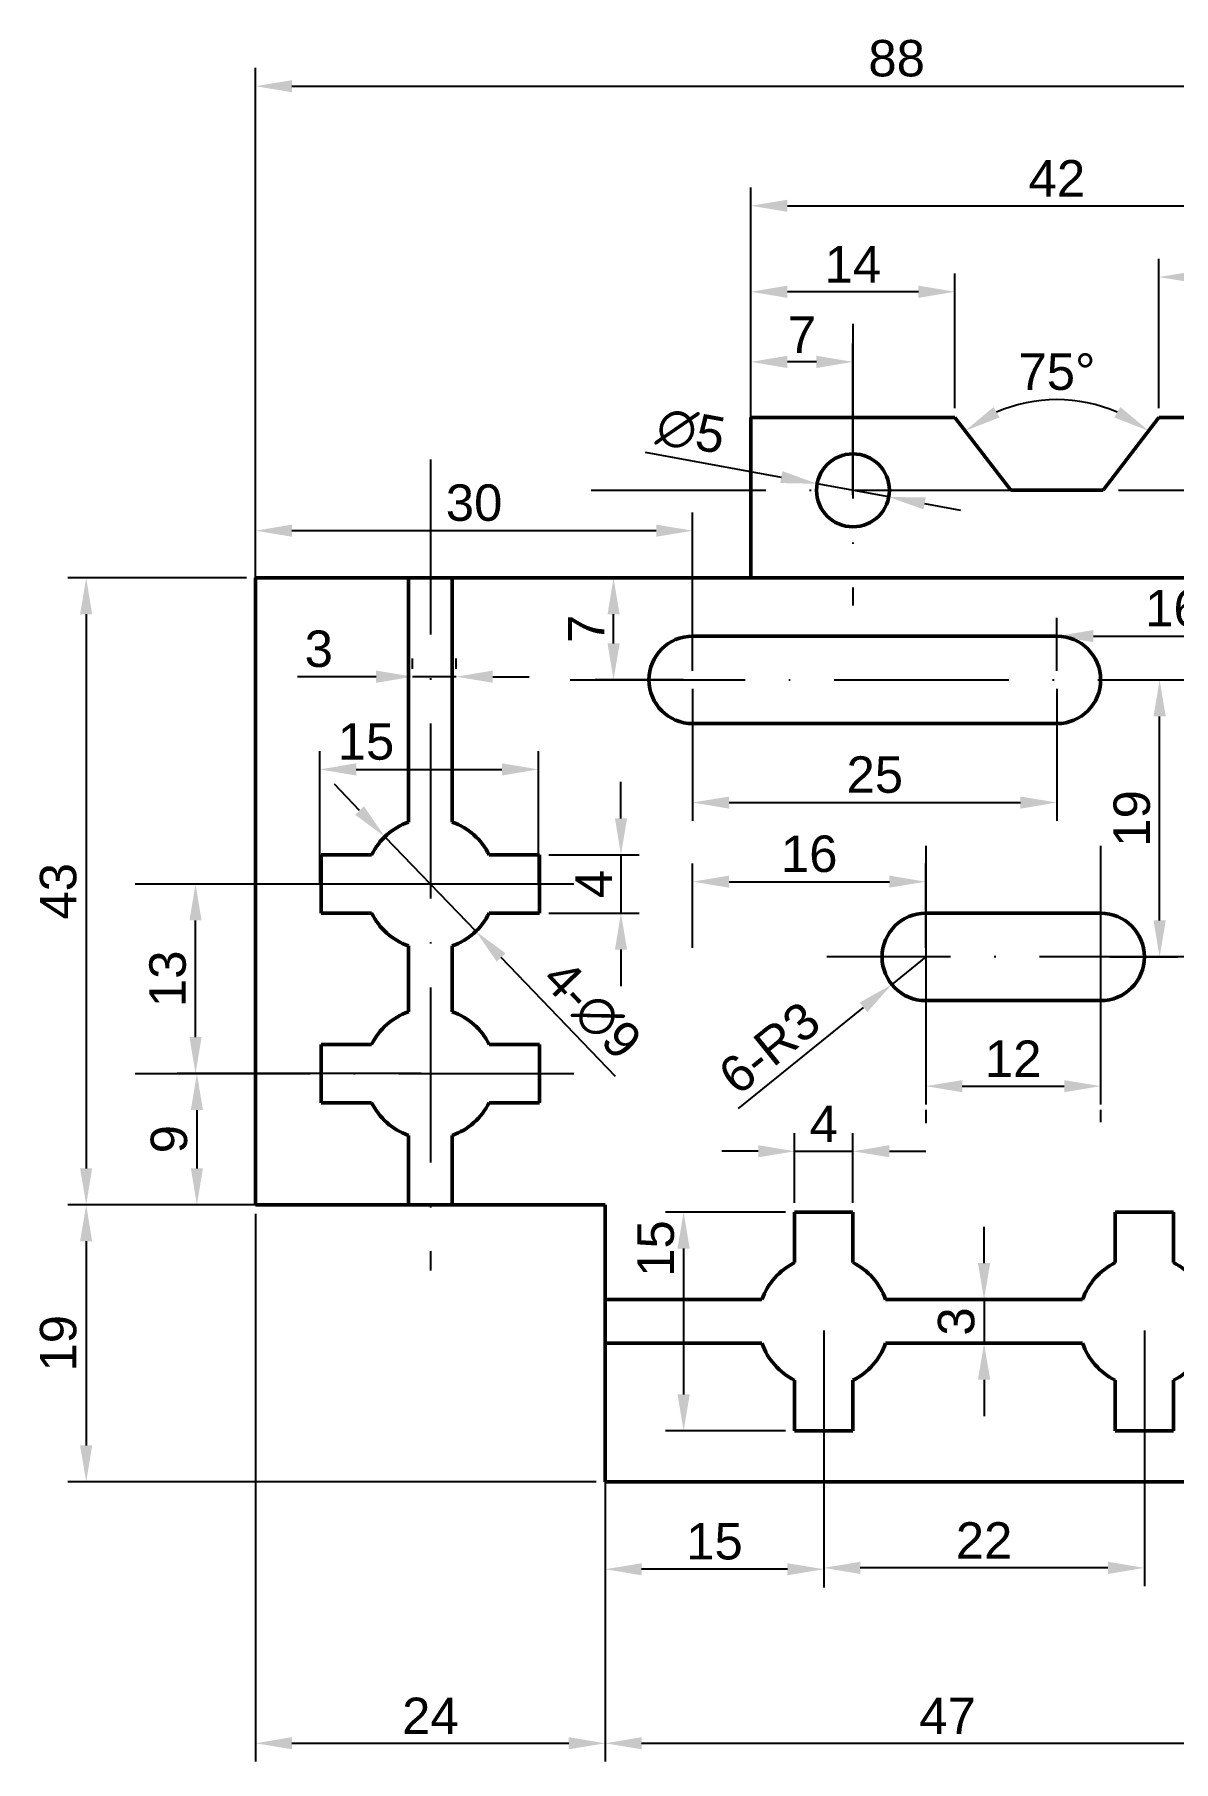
# Model space of a CAD drawing. Header units: millimetres. Extents: x 155 to 287, y 25 to 143.
# Drawn here: x 155.2 to 233.4, y 25 to 143.4 of the extents above; entities that cross this region are included whole.
import ezdxf

# ---------------------------------------------------------------- set-up
doc = ezdxf.new("R2010")
doc.units = ezdxf.units.MM
doc.linetypes.add('ACAD_ISO10W100', pattern=[18, 12, -3, 0, -3])
doc.layers.add('1粗实线', color=7, linetype='Continuous', lineweight=50)
doc.layers.add('3中心线', color=1, linetype='ACAD_ISO10W100', lineweight=25)
doc.layers.add('5标注', color=4, linetype='Continuous')
doc.styles.get("Standard").update_dxf_attribs({"font": 'arial.ttf'})
doc.dimstyles.new('ISO-25', dxfattribs={"dimtxt": 2.5, "dimasz": 2.5, "dimexe": 1.25, "dimexo": 0.625, "dimtad": 1, "dimtxsty": 'Standard', "dimcen": 2.5, "dimadec": 0, "dimazin": 0, "dimtfac": 1, "dimtmove": 0, "dimatfit": 3, "dimfxl": 0, "dimarcsym": 0})

# ---------------------------------------------------------------- blocks, each defined once
blk = doc.blocks.new('*D2')
at = {"layer": '5标注', "color": 0, "lineweight": -2, "transparency": 16777216}
for p, q in [((170.38, 106.77), (170.38, 141.11)), ((258.38, 106.77), (258.38, 141.11)), ((172.88, 139.86), (255.88, 139.86))]:
    blk.add_line(p, q, dxfattribs=at)
at = {"layer": '5标注', "color": 0, "transparency": 16777216}
for points in [[(172.88, 140.27), (172.88, 139.44), (170.38, 139.86)], [(255.88, 140.27), (255.88, 139.44), (258.38, 139.86)]]:
    blk.add_solid(points, dxfattribs=at)
at = {"layer": 'Defpoints', "color": 0, "transparency": 16777216}
for p in [(258.38, 139.86), (170.38, 106.14), (258.38, 106.14)]:
    blk.add_point(p, dxfattribs=at)
at = {"layer": '5标注', "color": 0, "transparency": 16777216, "insert": (214.38, 141.76), "char_height": 2.5, "attachment_point": 5}
blk.add_mtext('88', dxfattribs=at)
blk = doc.blocks.new('*D3')
at = {"layer": '5标注', "color": 0, "lineweight": -2, "transparency": 16777216}
for p, q in [((204.38, 117.77), (204.38, 132.91)), ((246.38, 117.77), (246.38, 132.91)), ((206.88, 131.66), (243.88, 131.66))]:
    blk.add_line(p, q, dxfattribs=at)
at = {"layer": '5标注', "color": 0, "transparency": 16777216}
for points in [[(206.88, 132.07), (206.88, 131.24), (204.38, 131.66)], [(243.88, 132.07), (243.88, 131.24), (246.38, 131.66)]]:
    blk.add_solid(points, dxfattribs=at)
at = {"layer": 'Defpoints', "color": 0, "transparency": 16777216}
for p in [(246.38, 131.66), (204.38, 117.14), (246.38, 117.14)]:
    blk.add_point(p, dxfattribs=at)
at = {"layer": '5标注', "color": 0, "transparency": 16777216, "insert": (225.38, 133.54), "char_height": 2.5, "attachment_point": 5}
blk.add_mtext('42', dxfattribs=at)
blk = doc.blocks.new('*D5')
at = {"layer": '5标注', "color": 0, "lineweight": -2, "transparency": 16777216}
for p, q in [((232.38, 117.77), (232.38, 128.02)), ((246.38, 117.77), (246.38, 128.02)), ((243.88, 126.77), (234.88, 126.77))]:
    blk.add_line(p, q, dxfattribs=at)
at = {"layer": '5标注', "color": 0, "transparency": 16777216}
for points in [[(234.88, 127.18), (234.88, 126.35), (232.38, 126.77)], [(243.88, 127.18), (243.88, 126.35), (246.38, 126.77)]]:
    blk.add_solid(points, dxfattribs=at)
at = {"layer": 'Defpoints', "color": 0, "transparency": 16777216}
for p in [(232.38, 126.77), (232.38, 117.14), (246.38, 117.14)]:
    blk.add_point(p, dxfattribs=at)
at = {"layer": '5标注', "color": 0, "transparency": 16777216, "insert": (239.38, 128.65), "char_height": 2.5, "attachment_point": 5}
blk.add_mtext('14', dxfattribs=at)
blk = doc.blocks.new('*D6')
at = {"layer": '5标注', "color": 0, "lineweight": -2, "transparency": 16777216}
for p, q in [((204.38, 117.77), (204.38, 127.01)), ((218.38, 117.77), (218.38, 127.01)), ((215.88, 125.76), (206.88, 125.76))]:
    blk.add_line(p, q, dxfattribs=at)
at = {"layer": '5标注', "color": 0, "transparency": 16777216}
for points in [[(206.88, 126.18), (206.88, 125.34), (204.38, 125.76)], [(215.88, 126.18), (215.88, 125.34), (218.38, 125.76)]]:
    blk.add_solid(points, dxfattribs=at)
at = {"layer": 'Defpoints', "color": 0, "transparency": 16777216}
for p in [(204.38, 125.76), (204.38, 117.14), (218.38, 117.14)]:
    blk.add_point(p, dxfattribs=at)
at = {"layer": '5标注', "color": 0, "transparency": 16777216, "insert": (211.38, 127.64), "char_height": 2.5, "attachment_point": 5}
blk.add_mtext('14', dxfattribs=at)
blk = doc.blocks.new('*D8')
at = {"layer": '5标注', "color": 0, "lineweight": -2, "transparency": 16777216}
blk.add_arc((225.38, 108.02), 10.34, 66.3844, 113.6156, dxfattribs=at)
at = {"layer": '5标注', "color": 0, "transparency": 16777216}
for points in [[(221.45, 117.14), (221.03, 117.85), (219.08, 116.22)], [(229.74, 117.85), (229.31, 117.14), (231.68, 116.22)]]:
    blk.add_solid(points, dxfattribs=at)
at = {"layer": 'Defpoints', "color": 0, "transparency": 16777216}
for p in [(227.62, 118.12), (218.38, 117.14), (232.38, 117.14), (222.22, 112.14), (228.54, 112.14)]:
    blk.add_point(p, dxfattribs=at)
at = {"layer": '5标注', "color": 0, "transparency": 16777216, "insert": (225.38, 120.26), "char_height": 2.5, "attachment_point": 5}
blk.add_mtext('75°', dxfattribs=at)
blk = doc.blocks.new('*D10')
at = {"layer": '5标注', "color": 0, "lineweight": -2, "transparency": 16777216}
for p, q in [((204.38, 112.06), (204.38, 122.2)), ((211.38, 111.83), (211.38, 122.2)), ((208.88, 120.95), (206.88, 120.95))]:
    blk.add_line(p, q, dxfattribs=at)
at = {"layer": '5标注', "color": 0, "transparency": 16777216}
for points in [[(206.88, 121.37), (206.88, 120.53), (204.38, 120.95)], [(208.88, 121.37), (208.88, 120.53), (211.38, 120.95)]]:
    blk.add_solid(points, dxfattribs=at)
at = {"layer": 'Defpoints', "color": 0, "transparency": 16777216}
for p in [(204.38, 120.95), (204.38, 111.44), (211.38, 111.2)]:
    blk.add_point(p, dxfattribs=at)
at = {"layer": '5标注', "color": 0, "transparency": 16777216, "insert": (207.88, 122.82), "char_height": 2.5, "attachment_point": 5}
blk.add_mtext('7', dxfattribs=at)
blk = doc.blocks.new('*D15')
at = {"layer": '5标注', "color": 0, "lineweight": -2, "transparency": 16777216}
for p, q in [((225.38, 99.77), (225.38, 103.39)), ((241.38, 99.77), (241.38, 103.39)), ((227.88, 102.14), (238.88, 102.14))]:
    blk.add_line(p, q, dxfattribs=at)
at = {"layer": '5标注', "color": 0, "transparency": 16777216}
for points in [[(227.88, 102.56), (227.88, 101.73), (225.38, 102.14)], [(238.88, 102.56), (238.88, 101.73), (241.38, 102.14)]]:
    blk.add_solid(points, dxfattribs=at)
at = {"layer": 'Defpoints', "color": 0, "transparency": 16777216}
for p in [(241.38, 102.14), (225.38, 99.14), (241.38, 99.14)]:
    blk.add_point(p, dxfattribs=at)
at = {"layer": '5标注', "color": 0, "transparency": 16777216, "insert": (233.38, 104.04), "char_height": 2.5, "attachment_point": 5}
blk.add_mtext('16', dxfattribs=at)
blk = doc.blocks.new('*D16')
at = {"layer": '5标注', "color": 0, "lineweight": -2, "transparency": 16777216}
for p, q in [((199.76, 106.14), (193.7, 106.14)), ((194.95, 101.64), (194.95, 103.64)), ((199.76, 99.14), (193.7, 99.14))]:
    blk.add_line(p, q, dxfattribs=at)
at = {"layer": '5标注', "color": 0, "transparency": 16777216}
for points in [[(194.54, 103.64), (195.37, 103.64), (194.95, 106.14)], [(194.54, 101.64), (195.37, 101.64), (194.95, 99.14)]]:
    blk.add_solid(points, dxfattribs=at)
at = {"layer": 'Defpoints', "color": 0, "transparency": 16777216}
for p in [(194.95, 106.14), (200.38, 106.14), (200.38, 99.14)]:
    blk.add_point(p, dxfattribs=at)
at = {"layer": '5标注', "color": 0, "transparency": 16777216, "insert": (193.08, 102.64), "char_height": 2.5, "attachment_point": 5, "rotation": 90}
blk.add_mtext('7', dxfattribs=at)
blk = doc.blocks.new('*D17')
at = {"layer": '5标注', "color": 0, "lineweight": -2, "transparency": 16777216}
for p, q in [((170.38, 99.77), (170.38, 110.62)), ((200.38, 99.77), (200.38, 110.62)), ((197.88, 109.37), (172.88, 109.37))]:
    blk.add_line(p, q, dxfattribs=at)
at = {"layer": '5标注', "color": 0, "transparency": 16777216}
for points in [[(172.88, 109.79), (172.88, 108.96), (170.38, 109.37)], [(197.88, 109.79), (197.88, 108.96), (200.38, 109.37)]]:
    blk.add_solid(points, dxfattribs=at)
at = {"layer": 'Defpoints', "color": 0, "transparency": 16777216}
for p in [(170.38, 109.37), (170.38, 99.14), (200.38, 99.14)]:
    blk.add_point(p, dxfattribs=at)
at = {"layer": '5标注', "color": 0, "transparency": 16777216, "insert": (185.38, 111.28), "char_height": 2.5, "attachment_point": 5}
blk.add_mtext('30', dxfattribs=at)
blk = doc.blocks.new('*D18')
at = {"layer": '5标注', "color": 0, "lineweight": -2, "transparency": 16777216}
for p, q in [((169.76, 106.14), (157.51, 106.14)), ((158.76, 103.64), (158.76, 65.64)), ((169.76, 63.14), (157.51, 63.14))]:
    blk.add_line(p, q, dxfattribs=at)
at = {"layer": '5标注', "color": 0, "transparency": 16777216}
for points in [[(158.34, 103.64), (159.17, 103.64), (158.76, 106.14)], [(158.34, 65.64), (159.17, 65.64), (158.76, 63.14)]]:
    blk.add_solid(points, dxfattribs=at)
at = {"layer": 'Defpoints', "color": 0, "transparency": 16777216}
for p in [(170.38, 106.14), (158.76, 63.14), (170.38, 63.14)]:
    blk.add_point(p, dxfattribs=at)
at = {"layer": '5标注', "color": 0, "transparency": 16777216, "insert": (156.85, 84.64), "char_height": 2.5, "attachment_point": 5, "rotation": 90}
blk.add_mtext('43', dxfattribs=at)
blk = doc.blocks.new('*D19')
at = {"layer": '5标注', "color": 0, "lineweight": -2, "transparency": 16777216}
for p, q in [((193.76, 63.14), (157.51, 63.14)), ((158.76, 60.64), (158.76, 46.64)), ((193.76, 44.14), (157.51, 44.14))]:
    blk.add_line(p, q, dxfattribs=at)
at = {"layer": '5标注', "color": 0, "transparency": 16777216}
for points in [[(158.34, 60.64), (159.17, 60.64), (158.76, 63.14)], [(158.34, 46.64), (159.17, 46.64), (158.76, 44.14)]]:
    blk.add_solid(points, dxfattribs=at)
at = {"layer": 'Defpoints', "color": 0, "transparency": 16777216}
for p in [(194.38, 63.14), (158.76, 44.14), (194.38, 44.14)]:
    blk.add_point(p, dxfattribs=at)
at = {"layer": '5标注', "color": 0, "transparency": 16777216, "insert": (156.85, 53.64), "char_height": 2.5, "attachment_point": 5, "rotation": 90}
blk.add_mtext('19', dxfattribs=at)
blk = doc.blocks.new('*D20')
at = {"layer": '5标注', "color": 0, "lineweight": -2, "transparency": 16777216}
for p, q in [((170.38, 62.52), (170.38, 24.96)), ((194.38, 62.52), (194.38, 24.96)), ((172.88, 26.21), (191.88, 26.21))]:
    blk.add_line(p, q, dxfattribs=at)
at = {"layer": '5标注', "color": 0, "transparency": 16777216}
for points in [[(172.88, 26.63), (172.88, 25.8), (170.38, 26.21)], [(191.88, 26.63), (191.88, 25.8), (194.38, 26.21)]]:
    blk.add_solid(points, dxfattribs=at)
at = {"layer": 'Defpoints', "color": 0, "transparency": 16777216}
for p in [(170.38, 63.14), (194.38, 63.14), (194.38, 26.21)]:
    blk.add_point(p, dxfattribs=at)
at = {"layer": '5标注', "color": 0, "transparency": 16777216, "insert": (182.38, 28.09), "char_height": 2.5, "attachment_point": 5}
blk.add_mtext('24', dxfattribs=at)
blk = doc.blocks.new('*D21')
at = {"layer": '5标注', "color": 0, "lineweight": -2, "transparency": 16777216}
for p, q in [((194.38, 43.52), (194.38, 24.96)), ((241.38, 43.52), (241.38, 24.96)), ((196.88, 26.21), (238.88, 26.21))]:
    blk.add_line(p, q, dxfattribs=at)
at = {"layer": '5标注', "color": 0, "transparency": 16777216}
for points in [[(196.88, 26.63), (196.88, 25.8), (194.38, 26.21)], [(238.88, 26.63), (238.88, 25.8), (241.38, 26.21)]]:
    blk.add_solid(points, dxfattribs=at)
at = {"layer": 'Defpoints', "color": 0, "transparency": 16777216}
for p in [(194.38, 44.14), (241.38, 44.14), (241.38, 26.21)]:
    blk.add_point(p, dxfattribs=at)
at = {"layer": '5标注', "color": 0, "transparency": 16777216, "insert": (217.88, 28.09), "char_height": 2.5, "attachment_point": 5}
blk.add_mtext('47', dxfattribs=at)
blk = doc.blocks.new('*D22')
at = {"layer": '5标注', "color": 0, "lineweight": -2, "transparency": 16777216}
for p, q in [((194.38, 54.52), (194.38, 36.9)), ((209.38, 54.52), (209.38, 36.9)), ((206.88, 38.15), (196.88, 38.15))]:
    blk.add_line(p, q, dxfattribs=at)
at = {"layer": '5标注', "color": 0, "transparency": 16777216}
for points in [[(196.88, 38.56), (196.88, 37.73), (194.38, 38.15)], [(206.88, 38.56), (206.88, 37.73), (209.38, 38.15)]]:
    blk.add_solid(points, dxfattribs=at)
at = {"layer": 'Defpoints', "color": 0, "transparency": 16777216}
for p in [(194.38, 55.14), (209.38, 55.14), (194.38, 38.15)]:
    blk.add_point(p, dxfattribs=at)
at = {"layer": '5标注', "color": 0, "transparency": 16777216, "insert": (201.88, 40.05), "char_height": 2.5, "attachment_point": 5}
blk.add_mtext('15', dxfattribs=at)
blk = doc.blocks.new('*D23')
at = {"layer": '5标注', "color": 0, "lineweight": -2, "transparency": 16777216}
for p, q in [((209.38, 54.52), (209.38, 36.99)), ((231.38, 54.52), (231.38, 36.99)), ((228.88, 38.24), (211.88, 38.24))]:
    blk.add_line(p, q, dxfattribs=at)
at = {"layer": '5标注', "color": 0, "transparency": 16777216}
for points in [[(211.88, 38.66), (211.88, 37.82), (209.38, 38.24)], [(228.88, 38.66), (228.88, 37.82), (231.38, 38.24)]]:
    blk.add_solid(points, dxfattribs=at)
at = {"layer": 'Defpoints', "color": 0, "transparency": 16777216}
for p in [(209.38, 55.14), (231.38, 55.14), (209.38, 38.24)]:
    blk.add_point(p, dxfattribs=at)
at = {"layer": '5标注', "color": 0, "transparency": 16777216, "insert": (220.38, 40.12), "char_height": 2.5, "attachment_point": 5}
blk.add_mtext('22', dxfattribs=at)
blk = doc.blocks.new('*D24')
at = {"layer": '5标注', "color": 0, "lineweight": -2, "transparency": 16777216}
for p, q in [((220.38, 59.14), (220.38, 61.64)), ((220.38, 56.64), (220.38, 53.64)), ((221.01, 56.64), (221.63, 56.64)), ((221.01, 53.64), (221.63, 53.64)), ((220.38, 51.14), (220.38, 48.64))]:
    blk.add_line(p, q, dxfattribs=at)
at = {"layer": '5标注', "color": 0, "transparency": 16777216}
for points in [[(219.96, 59.14), (220.8, 59.14), (220.38, 56.64)], [(219.96, 51.14), (220.8, 51.14), (220.38, 53.64)]]:
    blk.add_solid(points, dxfattribs=at)
at = {"layer": 'Defpoints', "color": 0, "transparency": 16777216}
for p in [(220.38, 56.64), (220.38, 53.64), (220.38, 53.64)]:
    blk.add_point(p, dxfattribs=at)
at = {"layer": '5标注', "color": 0, "transparency": 16777216, "insert": (218.48, 55.14), "char_height": 2.5, "attachment_point": 5, "rotation": 90}
blk.add_mtext('3', dxfattribs=at)
blk = doc.blocks.new('*D25')
at = {"layer": '5标注', "color": 0, "lineweight": -2, "transparency": 16777216}
for p, q in [((206.76, 62.64), (198.51, 62.64)), ((199.76, 60.14), (199.76, 50.14)), ((206.76, 47.64), (198.51, 47.64))]:
    blk.add_line(p, q, dxfattribs=at)
at = {"layer": '5标注', "color": 0, "transparency": 16777216}
for points in [[(199.34, 60.14), (200.18, 60.14), (199.76, 62.64)], [(199.34, 50.14), (200.18, 50.14), (199.76, 47.64)]]:
    blk.add_solid(points, dxfattribs=at)
at = {"layer": 'Defpoints', "color": 0, "transparency": 16777216}
for p in [(207.38, 62.64), (199.76, 47.64), (207.38, 47.64)]:
    blk.add_point(p, dxfattribs=at)
at = {"layer": '5标注', "color": 0, "transparency": 16777216, "insert": (197.86, 60.14), "char_height": 2.5, "attachment_point": 5, "rotation": 90}
blk.add_mtext('15', dxfattribs=at)
blk = doc.blocks.new('*D26')
at = {"layer": '5标注', "color": 0, "lineweight": -2, "transparency": 16777216}
for p, q in [((181.76, 72.14), (165.11, 72.14)), ((166.36, 69.64), (166.36, 65.64)), ((181.76, 63.14), (165.11, 63.14))]:
    blk.add_line(p, q, dxfattribs=at)
at = {"layer": '5标注', "color": 0, "transparency": 16777216}
for points in [[(165.94, 69.64), (166.77, 69.64), (166.36, 72.14)], [(165.94, 65.64), (166.77, 65.64), (166.36, 63.14)]]:
    blk.add_solid(points, dxfattribs=at)
at = {"layer": 'Defpoints', "color": 0, "transparency": 16777216}
for p in [(182.38, 72.14), (166.36, 63.14), (182.38, 63.14)]:
    blk.add_point(p, dxfattribs=at)
at = {"layer": '5标注', "color": 0, "transparency": 16777216, "insert": (164.45, 67.64), "char_height": 2.5, "attachment_point": 5, "rotation": 90}
blk.add_mtext('9', dxfattribs=at)
blk = doc.blocks.new('*D27')
at = {"layer": '5标注', "color": 0, "lineweight": -2, "transparency": 16777216}
for p, q in [((181.76, 85.14), (165.01, 85.14)), ((166.26, 74.64), (166.26, 82.64)), ((181.76, 72.14), (165.01, 72.14))]:
    blk.add_line(p, q, dxfattribs=at)
at = {"layer": '5标注', "color": 0, "transparency": 16777216}
for points in [[(165.85, 82.64), (166.68, 82.64), (166.26, 85.14)], [(165.85, 74.64), (166.68, 74.64), (166.26, 72.14)]]:
    blk.add_solid(points, dxfattribs=at)
at = {"layer": 'Defpoints', "color": 0, "transparency": 16777216}
for p in [(166.26, 85.14), (182.38, 85.14), (182.38, 72.14)]:
    blk.add_point(p, dxfattribs=at)
at = {"layer": '5标注', "color": 0, "transparency": 16777216, "insert": (164.36, 78.64), "char_height": 2.5, "attachment_point": 5, "rotation": 90}
blk.add_mtext('13', dxfattribs=at)
blk = doc.blocks.new('*D28')
at = {"layer": '5标注', "color": 0, "lineweight": -2, "transparency": 16777216}
for p, q in [((174.79, 85.15), (174.79, 94.25)), ((189.79, 85.15), (189.79, 94.25)), ((177.29, 93), (187.29, 93))]:
    blk.add_line(p, q, dxfattribs=at)
at = {"layer": '5标注', "color": 0, "transparency": 16777216}
for points in [[(177.29, 93.42), (177.29, 92.58), (174.79, 93)], [(187.29, 93.42), (187.29, 92.58), (189.79, 93)]]:
    blk.add_solid(points, dxfattribs=at)
at = {"layer": 'Defpoints', "color": 0, "transparency": 16777216}
for p in [(189.79, 93), (174.79, 84.52), (189.79, 84.52)]:
    blk.add_point(p, dxfattribs=at)
at = {"layer": '5标注', "color": 0, "transparency": 16777216, "insert": (177.96, 94.9), "char_height": 2.5, "attachment_point": 5}
blk.add_mtext('15', dxfattribs=at)
blk = doc.blocks.new('*D29')
at = {"layer": '5标注', "color": 0, "lineweight": -2, "transparency": 16777216}
for p, q in [((181.16, 99.89), (181.16, 100.61)), ((184.16, 99.89), (184.16, 100.61)), ((178.66, 99.36), (173.27, 99.36)), ((184.16, 99.36), (181.16, 99.36)), ((186.66, 99.36), (189.16, 99.36))]:
    blk.add_line(p, q, dxfattribs=at)
at = {"layer": '5标注', "color": 0, "transparency": 16777216}
for points in [[(178.66, 99.78), (178.66, 98.94), (181.16, 99.36)], [(186.66, 99.78), (186.66, 98.94), (184.16, 99.36)]]:
    blk.add_solid(points, dxfattribs=at)
at = {"layer": 'Defpoints', "color": 0, "transparency": 16777216}
for p in [(181.16, 99.26), (184.16, 99.36), (184.16, 99.26)]:
    blk.add_point(p, dxfattribs=at)
at = {"layer": '5标注', "color": 0, "transparency": 16777216, "insert": (174.72, 101.26), "char_height": 2.5, "attachment_point": 5}
blk.add_mtext('3', dxfattribs=at)
blk = doc.blocks.new('*D30')
at = {"layer": '5标注', "color": 0, "lineweight": -2, "transparency": 16777216}
for p, q in [((200.38, 98.52), (200.38, 89.48)), ((225.38, 98.52), (225.38, 89.48)), ((202.88, 90.73), (222.88, 90.73))]:
    blk.add_line(p, q, dxfattribs=at)
at = {"layer": '5标注', "color": 0, "transparency": 16777216}
for points in [[(202.88, 91.14), (202.88, 90.31), (200.38, 90.73)], [(222.88, 91.14), (222.88, 90.31), (225.38, 90.73)]]:
    blk.add_solid(points, dxfattribs=at)
at = {"layer": 'Defpoints', "color": 0, "transparency": 16777216}
for p in [(200.38, 99.14), (225.38, 99.14), (225.38, 90.73)]:
    blk.add_point(p, dxfattribs=at)
at = {"layer": '5标注', "color": 0, "transparency": 16777216, "insert": (212.88, 92.63), "char_height": 2.5, "attachment_point": 5}
blk.add_mtext('25', dxfattribs=at)
blk = doc.blocks.new('*D31')
at = {"layer": '5标注', "color": 0, "lineweight": -2, "transparency": 16777216}
for p, q in [((200.38, 80.77), (200.38, 86.55)), ((216.38, 80.77), (216.38, 86.55)), ((202.88, 85.3), (213.88, 85.3))]:
    blk.add_line(p, q, dxfattribs=at)
at = {"layer": '5标注', "color": 0, "transparency": 16777216}
for points in [[(202.88, 85.72), (202.88, 84.89), (200.38, 85.3)], [(213.88, 85.72), (213.88, 84.89), (216.38, 85.3)]]:
    blk.add_solid(points, dxfattribs=at)
at = {"layer": 'Defpoints', "color": 0, "transparency": 16777216}
for p in [(216.38, 85.3), (200.38, 80.14), (216.38, 80.14)]:
    blk.add_point(p, dxfattribs=at)
at = {"layer": '5标注', "color": 0, "transparency": 16777216, "insert": (208.38, 87.2), "char_height": 2.5, "attachment_point": 5}
blk.add_mtext('16', dxfattribs=at)
blk = doc.blocks.new('*D32')
at = {"layer": '5标注', "color": 0, "lineweight": -2, "transparency": 16777216}
for p, q in [((195.46, 89.64), (195.46, 92.14)), ((190.51, 87.14), (196.71, 87.14)), ((195.46, 87.14), (195.46, 83.14)), ((190.51, 83.14), (196.71, 83.14)), ((195.46, 80.64), (195.46, 78.14))]:
    blk.add_line(p, q, dxfattribs=at)
at = {"layer": '5标注', "color": 0, "transparency": 16777216}
for points in [[(195.05, 89.64), (195.88, 89.64), (195.46, 87.14)], [(195.05, 80.64), (195.88, 80.64), (195.46, 83.14)]]:
    blk.add_solid(points, dxfattribs=at)
at = {"layer": 'Defpoints', "color": 0, "transparency": 16777216}
for p in [(189.88, 87.14), (189.88, 83.14), (195.46, 83.14)]:
    blk.add_point(p, dxfattribs=at)
at = {"layer": '5标注', "color": 0, "transparency": 16777216, "insert": (193.59, 85.14), "char_height": 2.5, "attachment_point": 5, "rotation": 90}
blk.add_mtext('4', dxfattribs=at)
blk = doc.blocks.new('*D33')
at = {"layer": '5标注', "color": 0, "lineweight": -2, "transparency": 16777216}
for p, q in [((216.38, 79.52), (216.38, 70.03)), ((228.38, 79.52), (228.38, 70.03)), ((218.88, 71.28), (225.88, 71.28))]:
    blk.add_line(p, q, dxfattribs=at)
at = {"layer": '5标注', "color": 0, "transparency": 16777216}
for points in [[(218.88, 71.69), (218.88, 70.86), (216.38, 71.28)], [(225.88, 71.69), (225.88, 70.86), (228.38, 71.28)]]:
    blk.add_solid(points, dxfattribs=at)
at = {"layer": 'Defpoints', "color": 0, "transparency": 16777216}
for p in [(216.38, 80.14), (228.38, 80.14), (228.38, 71.28)]:
    blk.add_point(p, dxfattribs=at)
at = {"layer": '5标注', "color": 0, "transparency": 16777216, "insert": (222.38, 73.16), "char_height": 2.5, "attachment_point": 5}
blk.add_mtext('12', dxfattribs=at)
blk = doc.blocks.new('*D36')
at = {"layer": '5标注', "color": 0, "lineweight": -2, "transparency": 16777216}
for p, q in [((229.01, 99.14), (233.68, 99.14)), ((232.43, 82.64), (232.43, 96.64)), ((229.01, 80.14), (233.68, 80.14))]:
    blk.add_line(p, q, dxfattribs=at)
at = {"layer": '5标注', "color": 0, "transparency": 16777216}
for points in [[(232.01, 96.64), (232.85, 96.64), (232.43, 99.14)], [(232.01, 82.64), (232.85, 82.64), (232.43, 80.14)]]:
    blk.add_solid(points, dxfattribs=at)
at = {"layer": 'Defpoints', "color": 0, "transparency": 16777216}
for p in [(228.38, 99.14), (232.43, 99.14), (228.38, 80.14)]:
    blk.add_point(p, dxfattribs=at)
at = {"layer": '5标注', "color": 0, "transparency": 16777216, "insert": (230.53, 89.64), "char_height": 2.5, "attachment_point": 5, "rotation": 90}
blk.add_mtext('19', dxfattribs=at)
blk = doc.blocks.new('*D37')
at = {"layer": '5标注', "color": 0, "lineweight": -2, "transparency": 16777216}
for p, q in [((216.38, 80.14), (214.05, 78.25)), ((203.53, 69.74), (212.11, 76.68))]:
    blk.add_line(p, q, dxfattribs=at)
at = {"layer": '5标注', "color": 0, "transparency": 16777216}
blk.add_solid([(211.84, 77.01), (212.37, 76.36), (214.05, 78.25)], dxfattribs=at)
at = {"layer": 'Defpoints', "color": 0, "transparency": 16777216}
for p in [(216.38, 80.14), (214.05, 78.25)]:
    blk.add_point(p, dxfattribs=at)
at = {"layer": '5标注', "color": 0, "transparency": 16777216, "insert": (205.65, 73.9), "char_height": 2.5, "attachment_point": 5, "rotation": 38.998}
blk.add_mtext('6-R3', dxfattribs=at)
blk = doc.blocks.new('*D39')
at = {"layer": '5标注', "color": 0, "lineweight": -2, "transparency": 16777216}
for p, q in [((177.52, 90.18), (175.79, 91.98)), ((179.26, 88.38), (185.5, 81.9)), ((195.09, 71.95), (187.24, 80.1))]:
    blk.add_line(p, q, dxfattribs=at)
at = {"layer": '5标注', "color": 0, "transparency": 16777216}
for points in [[(177.82, 90.47), (177.22, 89.89), (179.26, 88.38)], [(187.54, 80.39), (186.94, 79.81), (185.5, 81.9)]]:
    blk.add_solid(points, dxfattribs=at)
at = {"layer": 'Defpoints', "color": 0, "transparency": 16777216}
for p in [(179.26, 88.38), (185.5, 81.9)]:
    blk.add_point(p, dxfattribs=at)
at = {"layer": '5标注', "color": 0, "transparency": 16777216, "insert": (193.45, 76.5), "char_height": 2.5, "attachment_point": 5, "rotation": 313.9393}
blk.add_mtext('4-∅9', dxfattribs=at)
blk = doc.blocks.new('*D40')
at = {"layer": '5标注', "color": 0, "lineweight": -2, "transparency": 16777216}
for p, q in [((207.38, 63.27), (207.38, 68.06)), ((211.38, 63.27), (211.38, 68.06)), ((204.88, 66.81), (202.38, 66.81)), ((207.38, 66.81), (211.38, 66.81)), ((213.88, 66.81), (216.38, 66.81))]:
    blk.add_line(p, q, dxfattribs=at)
at = {"layer": '5标注', "color": 0, "transparency": 16777216}
for points in [[(204.88, 67.23), (204.88, 66.4), (207.38, 66.81)], [(213.88, 67.23), (213.88, 66.4), (211.38, 66.81)]]:
    blk.add_solid(points, dxfattribs=at)
at = {"layer": 'Defpoints', "color": 0, "transparency": 16777216}
for p in [(211.38, 66.81), (207.38, 62.64), (211.38, 62.64)]:
    blk.add_point(p, dxfattribs=at)
at = {"layer": '5标注', "color": 0, "transparency": 16777216, "insert": (209.38, 68.69), "char_height": 2.5, "attachment_point": 5}
blk.add_mtext('4', dxfattribs=at)
blk = doc.blocks.new('*D44')
at = {"layer": '5标注', "color": 0, "lineweight": -2, "transparency": 16777216}
for p, q in [((197.13, 114.76), (206.46, 113.05)), ((213.84, 111.69), (208.92, 112.59)), ((216.3, 111.24), (218.76, 110.79))]:
    blk.add_line(p, q, dxfattribs=at)
at = {"layer": '5标注', "color": 0, "transparency": 16777216}
for points in [[(206.54, 113.46), (206.39, 112.64), (208.92, 112.59)], [(216.37, 111.65), (216.22, 110.83), (213.84, 111.69)]]:
    blk.add_solid(points, dxfattribs=at)
at = {"layer": 'Defpoints', "color": 0, "transparency": 16777216}
for p in [(208.92, 112.59), (213.84, 111.69)]:
    blk.add_point(p, dxfattribs=at)
at = {"layer": '5标注', "color": 0, "transparency": 16777216, "insert": (200.26, 116.19), "char_height": 2.5, "attachment_point": 5, "rotation": 349.5959}
blk.add_mtext('∅5', dxfattribs=at)

msp = doc.modelspace()

# ---------------------------------------------------------------- linework, layer by layer
at = {"layer": '1粗实线'}
for p, q in [((204.381, 106.143), (204.381, 117.143)), ((204.381, 117.143), (218.381, 117.143)), ((218.381, 117.143), (222.217, 112.143)), ((232.381, 117.143), (228.544, 112.143)), ((246.381, 117.143), (232.381, 117.143)), ((228.544, 112.143), (222.217, 112.143)), ((258.381, 106.143), (170.381, 106.143)), ((170.381, 106.143), (170.381, 63.143)), ((180.881, 106.143), (180.881, 89.385)), ((183.881, 106.143), (183.881, 89.385)), ((200.381, 102.143), (225.381, 102.143)), ((225.381, 96.143), (200.381, 96.143)), ((174.881, 83.143), (174.881, 87.143)), ((178.349, 87.143), (174.881, 87.143)), ((189.881, 87.143), (186.412, 87.143)), ((189.881, 87.143), (189.881, 83.143)), ((178.349, 83.143), (174.881, 83.143)), ((189.881, 83.143), (186.412, 83.143)), ((216.381, 83.143), (228.381, 83.143)), ((180.881, 80.9), (180.881, 76.385)), ((183.881, 80.9), (183.881, 76.385)), ((228.381, 77.143), (216.381, 77.143)), ((174.881, 70.143), (174.881, 74.143)), ((178.349, 74.143), (174.881, 74.143)), ((189.881, 74.143), (186.412, 74.143)), ((189.881, 74.143), (189.881, 70.143)), ((178.349, 70.143), (174.881, 70.143)), ((189.881, 70.143), (186.412, 70.143)), ((180.881, 67.9), (180.881, 63.143)), ((183.881, 67.9), (183.881, 63.143)), ((170.381, 63.143), (194.381, 63.143)), ((194.381, 63.143), (194.381, 44.143)), ((207.381, 59.174), (207.381, 62.643)), ((207.381, 62.643), (211.381, 62.643)), ((211.381, 59.174), (211.381, 62.643)), ((229.381, 59.174), (229.381, 62.643)), ((229.381, 62.643), (233.381, 62.643)), ((233.381, 59.174), (233.381, 62.643)), ((205.138, 56.643), (194.381, 56.643)), ((227.138, 56.643), (213.623, 56.643)), ((205.138, 53.643), (194.381, 53.643)), ((227.138, 53.643), (213.623, 53.643)), ((207.381, 47.643), (207.381, 51.111)), ((211.381, 47.643), (211.381, 51.111)), ((229.381, 47.643), (229.381, 51.111)), ((233.381, 47.643), (233.381, 51.111)), ((211.381, 47.643), (207.381, 47.643)), ((233.381, 47.643), (229.381, 47.643)), ((194.381, 44.143), (241.381, 44.143))]:
    msp.add_line(p, q, dxfattribs=at)
msp.add_circle((211.381, 112.143), 2.5, dxfattribs=at)
for centre, radius, start, end in [((200.381, 99.143), 3, 90, 270), ((225.381, 99.143), 3, 270, 90), ((182.381, 85.143), 4.5, 109.47122, 153.6122), ((182.381, 85.143), 4.5, 26.3878, 70.52878), ((182.381, 85.143), 4.5, 206.3878, 250.52878), ((182.381, 85.143), 4.5, 289.47122, 333.6122), ((216.381, 80.143), 3, 90, 270), ((228.381, 80.143), 3, 270, 90), ((182.381, 72.143), 4.5, 109.47122, 153.6122), ((182.381, 72.143), 4.5, 26.3878, 70.52878), ((182.381, 72.143), 4.5, 206.3878, 250.52878), ((182.381, 72.143), 4.5, 289.47122, 333.6122), ((209.381, 55.143), 4.5, 116.3878, 160.52878), ((209.381, 55.143), 4.5, 19.47122, 63.6122), ((231.381, 55.143), 4.5, 116.3878, 160.52878), ((231.381, 55.143), 4.5, 19.47122, 63.6122), ((209.381, 55.143), 4.5, 199.47122, 243.6122), ((209.381, 55.143), 4.5, 296.3878, 340.52878), ((231.381, 55.143), 4.5, 199.47122, 243.6122), ((231.381, 55.143), 4.5, 296.3878, 340.52878)]:
    msp.add_arc(centre, radius, start, end, dxfattribs=at)
at = {"layer": '3中心线'}
for p, q in [((211.381, 123.571), (211.381, 104.239)), ((182.381, 114.251), (182.381, 58.642)), ((193.409, 112.143), (249.364, 112.143)), ((191.983, 99.143), (250.992, 99.143)), ((216.381, 87.757), (216.381, 68.744)), ((228.381, 87.757), (228.381, 68.806)), ((162.127, 85.143), (192.337, 85.143)), ((236.182, 80.143), (209.582, 80.143)), ((162.127, 72.143), (192.337, 72.143))]:
    msp.add_line(p, q, dxfattribs=at)

# ---------------------------------------------------------------- dimensions: what is measured, and where the dimension line sits
at = {"layer": '5标注'}
for p1, p2, distance, picture, middle in [((170.381, 106.143), (258.381, 106.143), 33.716, '*D2', (214.381, 141.76)), ((204.381, 117.143), (246.381, 117.143), 14.515, '*D3', (225.381, 133.538)), ((246.381, 117.143), (232.381, 117.143), -9.624, '*D5', (239.381, 128.647)), ((218.381, 117.143), (204.381, 117.143), -8.617, '*D6', (211.381, 127.639)), ((200.381, 99.143), (170.381, 99.143), -10.232, '*D17', (185.381, 111.277)), ((170.381, 106.143), (170.381, 63.143), -11.625, '*D18', (156.853, 84.643)), ((200.381, 99.143), (200.381, 106.143), 5.426, '*D16', (193.08, 102.643)), ((225.381, 99.143), (241.381, 99.143), 3, '*D15', (233.381, 104.044)), ((200.381, 99.143), (225.381, 99.143), -8.416, '*D30', (212.881, 92.628)), ((189.881, 87.143), (189.881, 83.143), 5.582, '*D32', (193.587, 85.143)), ((200.381, 80.143), (216.381, 80.143), 5.16, '*D31', (208.381, 87.204)), ((182.381, 72.143), (182.381, 85.143), 16.118, '*D27', (164.36, 78.643)), ((216.381, 80.143), (228.381, 80.143), -8.867, '*D33', (222.381, 73.155)), ((182.381, 72.143), (182.381, 63.143), -16.024, '*D26', (164.455, 67.643)), ((207.381, 62.643), (211.381, 62.643), 4.17, '*D40', (209.381, 68.688)), ((194.381, 63.143), (194.381, 44.143), -35.624, '*D19', (156.855, 53.643)), ((170.381, 63.143), (194.381, 63.143), -36.928, '*D20', (182.381, 28.094)), ((220.381, 56.643), (220.381, 53.643), 0, '*D24', (218.478, 55.143)), ((209.381, 55.143), (194.381, 55.143), 16.996, '*D22', (201.881, 40.048)), ((231.381, 55.143), (209.381, 55.143), 16.902, '*D23', (220.381, 40.12)), ((194.381, 44.143), (241.381, 44.143), -17.928, '*D21', (217.881, 28.089))]:
    dim = msp.add_aligned_dim(p1=p1, p2=p2, distance=distance, dimstyle='ISO-25', dxfattribs=at)
    dim.commit()
    dim.dimension.update_dxf_attribs({"geometry": picture, "text_midpoint": middle})
dim = msp.add_linear_dim(base=(204.381, 120.948), p1=(211.381, 111.205), p2=(204.381, 111.439), dimstyle='ISO-25', dxfattribs=at)
dim.commit()
dim.dimension.update_dxf_attribs({"geometry": '*D10', "text_midpoint": (207.881, 122.823)})
dim = msp.add_angular_dim_2l(base=(227.619, 118.117), line1=((232.381, 117.143), (228.544, 112.143)), line2=((218.381, 117.143), (222.217, 112.143)), dimstyle='ISO-25', dxfattribs=at)
dim.commit()
dim.dimension.update_dxf_attribs({"geometry": '*D8', "text_midpoint": (225.381, 120.258)})
dim = msp.add_diameter_dim_2p(p1=(213.839, 111.691), p2=(208.922, 112.594), dimstyle='ISO-25', dxfattribs=at)
dim.commit()
dim.dimension.update_dxf_attribs({"geometry": '*D44', "text_midpoint": (199.902, 114.25), "dimtype": 163})
for base, p1, p2, angle, picture, middle in [((184.161, 99.362), (181.161, 99.26), (184.161, 99.26), 0, '*D29', (174.718, 99.362)), ((189.787, 93), (174.787, 84.524), (189.787, 84.524), 0, '*D28', (177.962, 93)), ((199.759, 47.643), (207.381, 62.643), (207.381, 47.643), 270, '*D25', (199.759, 60.143))]:
    dim = msp.add_linear_dim(base=base, p1=p1, p2=p2, angle=angle, dimstyle='ISO-25', dxfattribs=at)
    dim.commit()
    dim.dimension.update_dxf_attribs({"geometry": picture, "text_midpoint": middle, "dimtype": 161})
dim = msp.add_linear_dim(base=(232.432, 99.143), p1=(228.381, 80.143), p2=(228.381, 99.143), angle=90, dimstyle='ISO-25', dxfattribs=at)
dim.commit()
dim.dimension.update_dxf_attribs({"geometry": '*D36', "text_midpoint": (230.53, 89.643)})
dim = msp.add_diameter_dim_2p(p1=(179.258, 88.383), p2=(185.503, 81.902), text='4-<>', dimstyle='ISO-25', dxfattribs=at)
dim.commit()
dim.dimension.update_dxf_attribs({"geometry": '*D39', "text_midpoint": (193.451, 76.496)})
dim = msp.add_radius_dim(center=(216.381, 80.143), mpoint=(214.049, 78.255), text='6-<>', dimstyle='ISO-25', dxfattribs=at)
dim.commit()
dim.dimension.update_dxf_attribs({"geometry": '*D37', "text_midpoint": (205.651, 73.903)})

doc.saveas('drawing.dxf')
